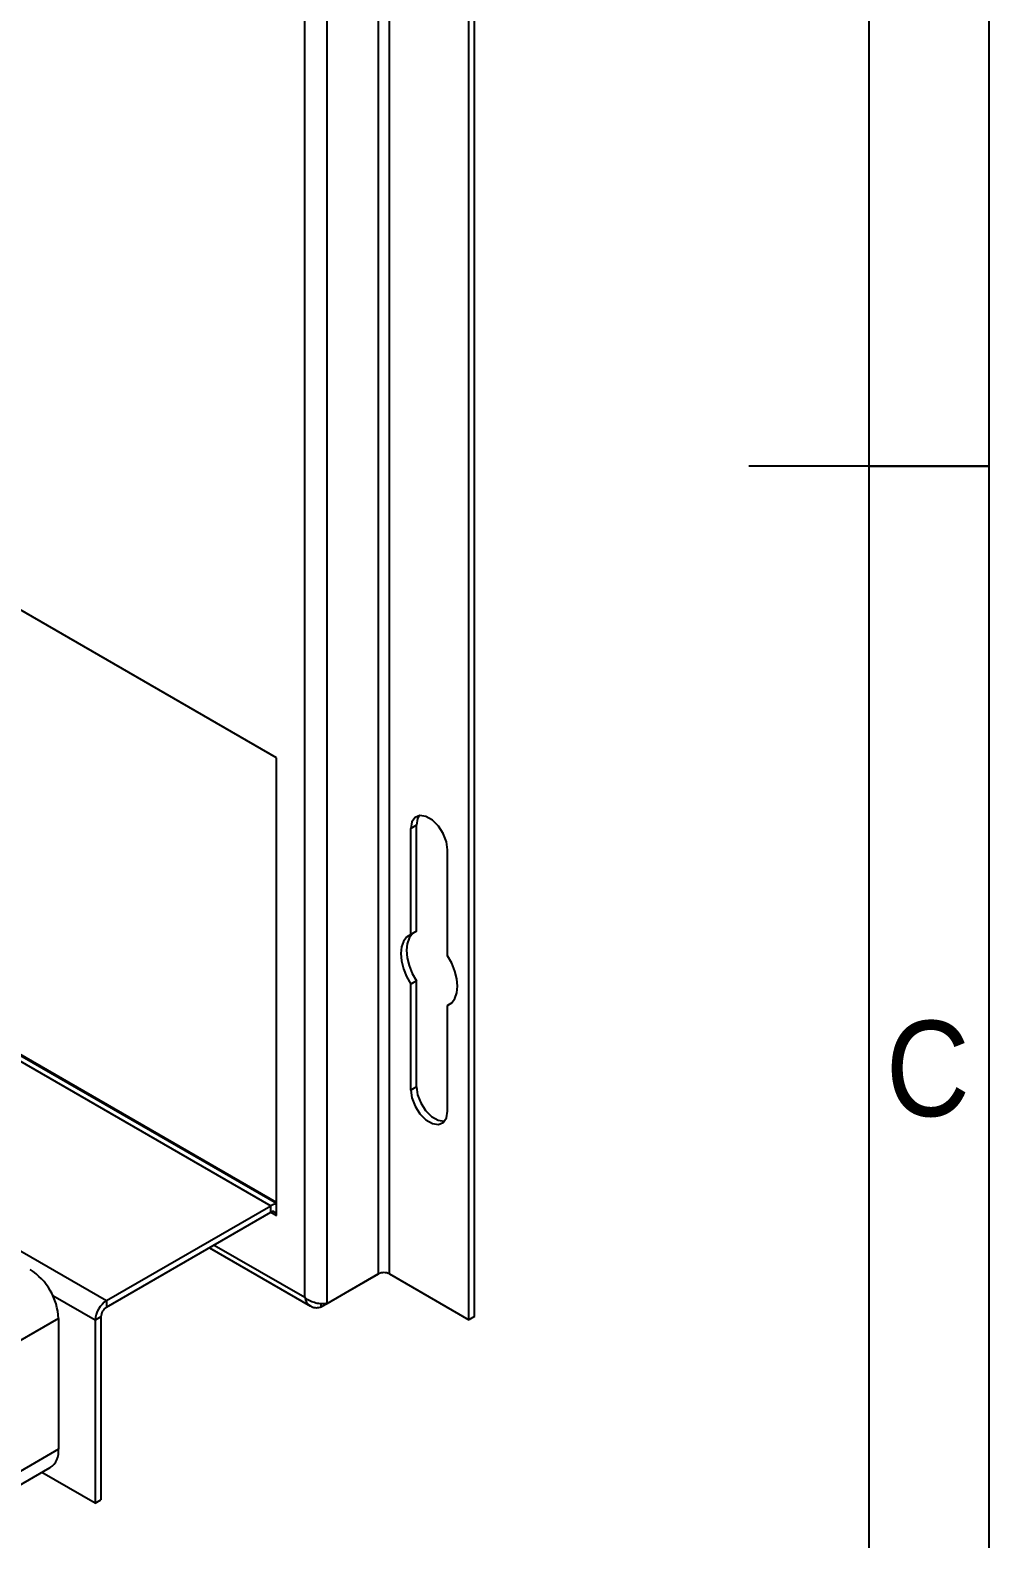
# Model space of a CAD drawing. Extents: x 75 to 2075, y 25 to 1460.
# Drawn here: x 1875.4 to 2075, y 519.2 to 833.2 of the extents above; entities that cross this region are included whole.
import ezdxf

# ---------------------------------------------------------------- set-up
doc = ezdxf.new("R2010")
doc.units = 0
doc.header["$LTSCALE"] = 5
doc.linetypes.add('SLD-KATı', pattern=[0])
doc.layers.get('0').update_dxf_attribs({"linetype": 'CONTINUOUS'})
doc.styles.add('SLDTEXTSTYLE1', font='GOTHIC.TTF', dxfattribs={"width": 0.913})

msp = doc.modelspace()

# ---------------------------------------------------------------- linework, layer by layer
at = {"color": 7, "linetype": 'SLD-KATı'}
for p, q in [((2075, 1460), (2075, 25)), ((2050, 1435), (2050, 50)), ((1947.865, 1170.224), (1947.865, 574.342)), ((1950.222, 574.342), (1950.222, 1170.224)), ((1932.545, 569.484), (1932.545, 1162.837)), ((1937.259, 568.219), (1937.259, 1164.101)), ((1966.721, 564.817), (1966.721, 1160.7)), ((1967.9, 565.498), (1967.9, 1161.38)), ((2075, 742.5), (2025, 742.5)), ((2050, 742.5), (2075, 742.5)), ((1926.652, 681.758), (1847.371, 727.525)), ((1926.652, 586.494), (1926.652, 681.758)), ((1955.82, 667.734), (1954.642, 667.054)), ((1954.642, 645.007), (1954.642, 667.054)), ((1955.82, 645.687), (1955.82, 667.734)), ((1962.302, 640.585), (1962.302, 662.632)), ((1955.82, 645.687), (1954.642, 645.007)), ((1955.82, 635.345), (1954.642, 634.665)), ((1954.642, 612.618), (1954.642, 634.665)), ((1955.82, 613.298), (1955.82, 635.345)), ((1926.652, 589.213), (1857.059, 629.388)), ((1926.652, 588.983), (1857.112, 629.127)), ((1962.949, 630.616), (1962.302, 630.243)), ((1962.302, 608.196), (1962.302, 630.243)), ((1955.82, 613.298), (1954.642, 612.618)), ((1891.297, 568.806), (1925.473, 588.536)), ((1925.473, 587.175), (1925.473, 588.536)), ((1891.297, 567.445), (1925.473, 587.175)), ((1912.71, 579.807), (1933.782, 567.642)), ((1935.997, 567.49), (1947.887, 574.355)), ((1937.259, 568.219), (1947.865, 574.342)), ((1950.222, 574.342), (1966.721, 564.817)), ((1891.297, 568.806), (1891.297, 567.445)), ((1890.118, 565.404), (1888.94, 564.724)), ((1890.118, 565.404), (1890.118, 527.299)), ((1935.997, 567.49), (1935.997, 568.147)), ((1967.9, 565.498), (1966.721, 564.817)), ((1881.279, 565.063), (1860.655, 553.157)), ((1881.279, 565.063), (1881.279, 537.845)), ((1888.94, 564.724), (1888.94, 526.618)), ((1881.279, 537.845), (1860.655, 525.939)), ((1858.929, 522.124), (1879.553, 534.03)), ((1888.94, 526.618), (1877.827, 533.033)), ((1888.94, 526.618), (1890.118, 527.299))]:
    msp.add_line(p, q, dxfattribs=at)
at = {"color": 8, "linetype": 'SLD-KATı'}
for p, q in [((1857.34, 627.868), (1925.473, 588.536)), ((1847.371, 594.164), (1891.297, 568.806)), ((1925.473, 587.175), (1926.652, 586.494)), ((1913.686, 580.37), (1932.545, 569.484)), ((1888.94, 564.724), (1880.101, 569.826))]:
    msp.add_line(p, q, dxfattribs=at)
at = {"color": 7, "linetype": 'SLD-KATı', "flags": 128}
for points in [[(1962.302, 662.632), (1962.071, 664.278), (1961.406, 665.992), (1960.387, 667.568), (1959.137, 668.815), (1957.807, 669.583), (1956.557, 669.779), (1955.538, 669.38), (1954.873, 668.433), (1954.642, 667.054)], [(1956.418, 669.762), (1956.051, 669.114), (1955.82, 667.734)], [(1954.642, 645.007), (1953.772, 644.442), (1953.12, 643.561), (1952.716, 642.405), (1952.579, 641.026), (1952.716, 639.491), (1953.12, 637.868), (1953.772, 636.234), (1954.642, 634.665)], [(1955.173, 645.314), (1954.95, 645.122), (1954.298, 644.241), (1953.894, 643.085), (1953.758, 641.707), (1953.894, 640.171), (1954.298, 638.548), (1954.95, 636.915), (1955.82, 635.345)], [(1962.302, 630.243), (1963.172, 630.807), (1963.824, 631.689), (1964.228, 632.845), (1964.364, 634.223), (1964.228, 635.759), (1963.824, 637.382), (1963.172, 639.015), (1962.302, 640.585)], [(1954.642, 612.618), (1954.873, 610.972), (1955.538, 609.258), (1956.557, 607.682), (1957.807, 606.435), (1959.137, 605.667), (1960.387, 605.471), (1961.406, 605.87), (1962.071, 606.816), (1962.302, 608.196)], [(1955.82, 613.298), (1956.051, 611.652), (1956.716, 609.938), (1957.735, 608.362), (1958.985, 607.115), (1960.315, 606.347), (1961.565, 606.151), (1961.704, 606.168)]]:
    msp.add_lwpolyline(points, dxfattribs=at)
at = {"color": 7, "linetype": 'SLD-KATı'}
for centre, radius, start, end in [((1926.558, 586.845), 2.008, 87.31373, 122.67779), ((1925.933, 586.611), 0.728, 350.78596, 129.20329), ((1868.486, 564.481), 12.807, 2.60548, 57.39452), ((1949.044, 572.068), 2.562, 62.60967, 117.39033), ((1894.057, 564.491), 5.123, 122.60548, 177.39452), ((1892.677, 565.287), 2.561, 122.60548, 177.39452), ((1877.315, 537.34), 3.996, 304.05635, 7.25583)]:
    msp.add_arc(centre, radius, start, end, dxfattribs=at)
for points, knots in [([(1937.259, 568.219), (1936.954, 568.17), (1936.344, 568.073), (1935.175, 568.19), (1933.996, 568.537), (1933.102, 569.01), (1932.679, 569.37), (1932.545, 569.484)], [0, 0, 0, 0, 0.22391687, 0.4478675, 0.67181827, 0.89576884, 1, 1, 1, 1]), ([(1932.545, 569.484), (1932.655, 569.134), (1932.875, 568.434), (1933.561, 567.705), (1934.451, 567.319), (1935.308, 567.305), (1935.831, 567.446), (1935.997, 567.49)], [0, 0, 0, 0, 0.2239169, 0.4478675, 0.6718183, 0.8957688, 1, 1, 1, 1])]:
    msp.add_open_spline(points, degree=3, knots=knots, dxfattribs=at)

# ---------------------------------------------------------------- texts
at = {"color": 7, "linetype": 'CONTINUOUS', "insert": (2062.293, 627.034), "char_height": 19.844, "attachment_point": 2, "style": 'SLDTEXTSTYLE1'}
msp.add_mtext('C', dxfattribs=at)

doc.saveas('drawing.dxf')
